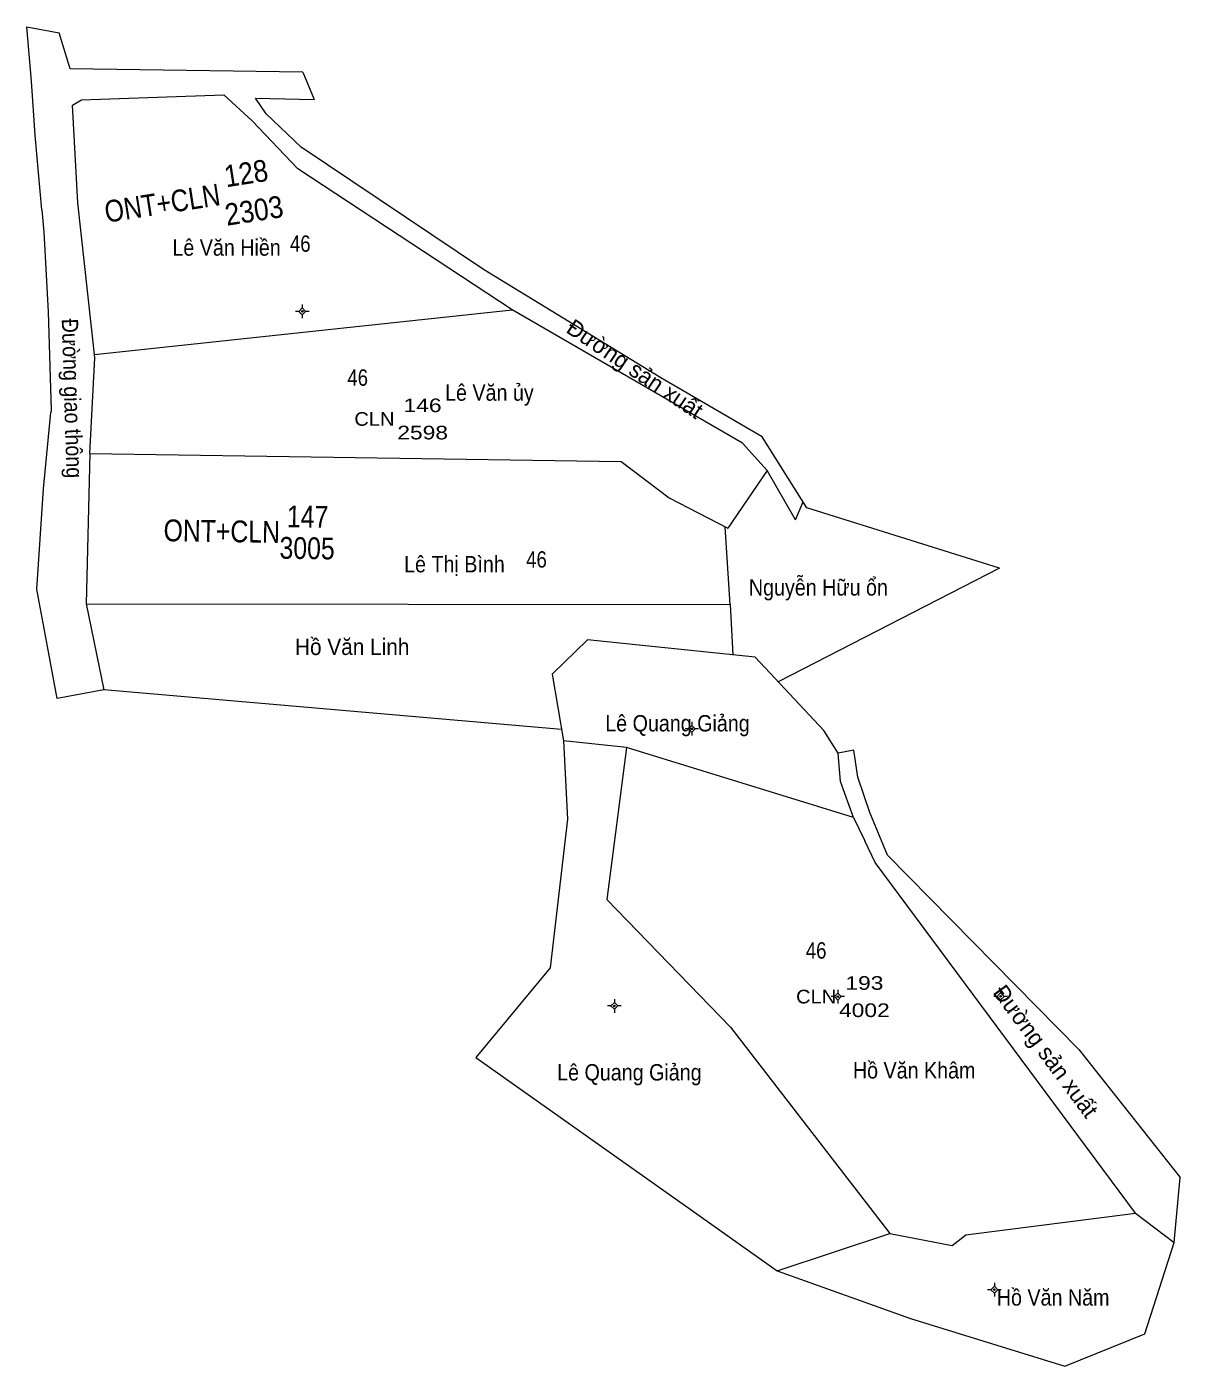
# Model space of a CAD drawing. Header units: metres. Extents: x 534068 to 535224, y 1849208 to 1850221.
# Drawn here: x 534067.9 to 534279.4, y 1849596.1 to 1849841.8 of the extents above; entities that cross this region are included whole.
import ezdxf
from ezdxf.enums import TextEntityAlignment as Align

# ---------------------------------------------------------------- set-up
doc = ezdxf.new("R2010")
doc.units = ezdxf.units.M
doc.header["$LTSCALE"] = 1.2
doc.layers.add('11', color=7, linetype='Continuous', lineweight=13)
doc.layers.add('6', color=7, linetype='Continuous', lineweight=13)
for name, color, linetype in [('2', 7, 'Continuous'), ('3', 7, 'Continuous'), ('4', 7, 'Continuous'), ('5', 7, 'Continuous'), ('63', 7, 'Continuous'), ('7', 7, 'Continuous'), ('8', 7, 'Continuous')]:
    doc.layers.add(name, color=color, linetype=linetype)

msp = doc.modelspace()

# ---------------------------------------------------------------- hatches: boundary and pattern name
at = {"layer": '11'}
for points in [[(534118.56, 1849789.62, 1), (534118.26, 1849789.62, 1)], [(534190.01, 1849713.04, 1), (534189.71, 1849713.04, 1)], [(534216.79, 1849663.9, 1), (534216.49, 1849663.9, 1)], [(534246.65, 1849663.94, 1), (534246.35, 1849663.94, 1)], [(534175.8, 1849662.19, 1), (534175.5, 1849662.19, 1)], [(534245.51, 1849610.12, 1), (534245.21, 1849610.12, 1)]]:
    msp.add_hatch(color=256, dxfattribs=at).paths.add_polyline_path(points)

# ---------------------------------------------------------------- linework, layer by layer
for p, q in [((534118.41, 1849790.87), (534118.41, 1849790.25)), ((534117.79, 1849789.62), (534117.16, 1849789.62)), ((534118.41, 1849788.99), (534118.41, 1849788.37)), ((534119.66, 1849789.62), (534119.03, 1849789.62)), ((534189.23, 1849713.04), (534188.61, 1849713.04)), ((534189.86, 1849714.29), (534189.86, 1849713.67)), ((534189.86, 1849712.41), (534189.86, 1849711.79)), ((534191.11, 1849713.04), (534190.49, 1849713.04)), ((534175.65, 1849663.44), (534175.65, 1849662.81)), ((534216.01, 1849663.9), (534215.39, 1849663.9)), ((534216.64, 1849665.15), (534216.64, 1849664.53)), ((534216.64, 1849663.27), (534216.64, 1849662.65)), ((534217.89, 1849663.9), (534217.27, 1849663.9)), ((534245.87, 1849663.94), (534245.25, 1849663.94)), ((534246.5, 1849665.19), (534246.5, 1849664.57)), ((534246.5, 1849663.31), (534246.5, 1849662.69)), ((534247.75, 1849663.94), (534247.13, 1849663.94)), ((534175.03, 1849662.19), (534174.4, 1849662.19)), ((534175.65, 1849661.57), (534175.65, 1849660.94)), ((534176.9, 1849662.19), (534176.27, 1849662.19)), ((534244.73, 1849610.12), (534244.11, 1849610.12)), ((534245.36, 1849611.37), (534245.36, 1849610.75)), ((534245.36, 1849609.49), (534245.36, 1849608.87)), ((534246.61, 1849610.12), (534245.99, 1849610.12))]:
    msp.add_line(p, q, dxfattribs=at)
for points in [[(534118.41, 1849790.25), (534117.79, 1849789.62), (534118.41, 1849788.99), (534119.03, 1849789.62)], [(534189.86, 1849713.67), (534189.23, 1849713.04), (534189.86, 1849712.41), (534190.49, 1849713.04)], [(534216.64, 1849664.53), (534216.01, 1849663.9), (534216.64, 1849663.27), (534217.27, 1849663.9)], [(534246.5, 1849664.57), (534245.87, 1849663.94), (534246.5, 1849663.31), (534247.13, 1849663.94)], [(534175.65, 1849662.81), (534175.03, 1849662.19), (534175.65, 1849661.57), (534176.27, 1849662.19)], [(534245.36, 1849610.75), (534244.73, 1849610.12), (534245.36, 1849609.49), (534245.99, 1849610.12)]]:
    msp.add_lwpolyline(points, close=True, dxfattribs=at)
for centre in [(534118.41, 1849789.62), (534189.86, 1849713.04), (534216.64, 1849663.9), (534246.5, 1849663.94), (534175.65, 1849662.19), (534245.36, 1849610.12)]:
    msp.add_circle(centre, 0.15, dxfattribs=at)
at = {"layer": '6'}
for p, q in [((534067.88, 1849841.82), (534073.84, 1849840.7)), ((534118.54, 1849833.53), (534120.59, 1849828.49)), ((534156.9, 1849789.89), (534117.57, 1849815.78)), ((534080.31, 1849781.71), (534077.27, 1849809.54)), ((534071.78, 1849789.53), (534072.33, 1849771.47)), ((534080.31, 1849781.71), (534156.9, 1849789.89)), ((534080.31, 1849781.71), (534156.9, 1849789.89)), ((534079.47, 1849763.54), (534078.74, 1849735.95)), ((534079.47, 1849763.54), (534078.74, 1849735.95)), ((534203.66, 1849760.44), (534196.46, 1849749.87)), ((534208.88, 1849751.39), (534203.66, 1849760.44)), ((534208.88, 1849751.39), (534210.3, 1849754.66)), ((534246.29, 1849742.52), (534210.98, 1849753.58)), ((534196.89, 1849735.81), (534195.99, 1849750.11)), ((534246.29, 1849742.52), (534205.72, 1849721.64)), ((534071.09, 1849731.42), (534069.99, 1849737.32)), ((534078.74, 1849735.95), (534196.89, 1849735.81)), ((534078.74, 1849735.95), (534082.03, 1849720.17)), ((534196.89, 1849735.81), (534197.38, 1849726.6)), ((534073.48, 1849718.6), (534071.09, 1849731.42)), ((534082.03, 1849720.17), (534073.48, 1849718.6)), ((534165.98, 1849712.92), (534082.03, 1849720.17)), ((534177.87, 1849709.6), (534166.34, 1849710.8)), ((534219.5, 1849696.76), (534177.87, 1849709.6)), ((534219.58, 1849709.11), (534216.7, 1849708.58)), ((534219.5, 1849696.76), (534221.59, 1849692.45)), ((534260.82, 1849654.22), (534279.44, 1849630.74)), ((534278.33, 1849618.76), (534279.44, 1849630.74)), ((534271.26, 1849624.14), (534278.33, 1849618.76)), ((534205.49, 1849613.58), (534226.16, 1849620.45))]:
    msp.add_line(p, q, dxfattribs=at)
for points in [[(534070.62, 1849808.24), (534069.39, 1849821.93), (534068.73, 1849831.86), (534067.88, 1849841.82)], [(534118.54, 1849833.53), (534075.85, 1849834.12), (534073.84, 1849840.7)], [(534077.27, 1849809.54), (534076.27, 1849827.48), (534077.93, 1849828.45)], [(534077.93, 1849828.45), (534104.05, 1849829.36), (534109.24, 1849824.55), (534117.57, 1849815.78)], [(534210.98, 1849753.58), (534202.78, 1849766.6), (534184.2, 1849777.44), (534151.67, 1849797.28), (534118.21, 1849819.76), (534111.78, 1849825.85), (534109.83, 1849828.73), (534120.59, 1849828.49)], [(534070.62, 1849808.24), (534070.99, 1849804.17), (534071.78, 1849789.53)], [(534071.78, 1849789.53), (534072.33, 1849771.47), (534072.29, 1849771.04)], [(534203.66, 1849760.44), (534199.15, 1849765.43), (534156.9, 1849789.89)], [(534079.47, 1849763.54), (534080.37, 1849781.12), (534080.31, 1849781.71)], [(534069.99, 1849737.32), (534069.74, 1849738.68), (534070.97, 1849757.08), (534072.29, 1849771.04)], [(534079.47, 1849763.54), (534176.88, 1849762.08), (534185.7, 1849755.38), (534196.46, 1849749.87)], [(534216.7, 1849708.58), (534214.06, 1849712.72), (534201.48, 1849726.18), (534170.72, 1849729.33), (534164.26, 1849723.03), (534166.34, 1849710.8)], [(534166.34, 1849710.8), (534167.05, 1849696.45), (534163.9, 1849669.18), (534150.27, 1849652.74), (534189.76, 1849624.77), (534205.49, 1849613.58)], [(534177.87, 1849709.6), (534174.28, 1849681.69), (534196.98, 1849658.28), (534226.16, 1849620.45)], [(534219.5, 1849696.76), (534217.14, 1849703.36), (534216.7, 1849708.58)], [(534260.82, 1849654.22), (534225.77, 1849689.82), (534222.5, 1849697.66), (534220.32, 1849704.18), (534219.58, 1849709.11)], [(534271.26, 1849624.14), (534223.51, 1849688.5), (534221.59, 1849692.45)], [(534226.16, 1849620.45), (534237.64, 1849618.21), (534240.12, 1849620.22), (534271.26, 1849624.14)], [(534205.49, 1849613.58), (534229.95, 1849604.83), (534258.26, 1849596.09), (534272.94, 1849602.04), (534278.33, 1849618.76)]]:
    msp.add_lwpolyline(points, dxfattribs=at)

# ---------------------------------------------------------------- texts
at = {"layer": '2'}
for s, width, p in [('Lê Văn Hiền', 0.9, (534104.525, 1849799.83)), ('Lê Văn ủy', 0.9, (534152.73, 1849773.22)), ('Lê Thị Bình', 0.9, (534146.32, 1849741.74)), ('Nguyễn Hữu ổn', 0.9, (534213.075, 1849737.48)), ('Hồ Văn Linh', 0.95, (534127.565, 1849726.57)), ('Lê Quang Giảng', 0.9, (534187.23, 1849712.55)), ('Lê Quang Giảng', 0.9, (534178.41, 1849648.51)), ('Hồ Văn Khâm', 0.9, (534230.645, 1849648.88)), ('Hồ Văn Năm', 0.9, (534256.135, 1849607.21))]:
    msp.add_text(s, height=3, dxfattribs=dict(at, width=width)).set_placement(p, align=Align.CENTER)
at = {"layer": '3', "width": 0.85}
for rotation, p in [(8.802, (534103.588, 1849809.132)), (359.141, (534114.29, 1849747.138))]:
    msp.add_text('ONT+CLN', height=4, rotation=rotation, dxfattribs=at).set_placement(p, align=Align.RIGHT)
at = {"layer": '3', "width": 1.1}
for p in [(534135.32, 1849768.63), (534216.34, 1849662.65)]:
    msp.add_text('CLN', height=2.5, dxfattribs=at).set_placement(p, align=Align.RIGHT)
at = {"layer": '4'}
for s, height, rotation, width, p in [('128', 3.999, 8.802, 0.9, (534108.404, 1849812.988)), ('147', 4, 359.141, 0.85, (534119.365, 1849749.952))]:
    msp.add_text(s, height=height, rotation=rotation, dxfattribs=dict(at, width=width)).set_placement(p, align=Align.CENTER)
at = {"layer": '4', "width": 1.25}
for s, p in [('146', (534140.475, 1849771.13)), ('193', (534221.515, 1849665.15))]:
    msp.add_text(s, height=2.5, dxfattribs=at).set_placement(p, align=Align.CENTER)
at = {"layer": '5'}
for s, rotation, width, p in [('2303', 8.802, 0.9, (534109.869, 1849806.14)), ('3005', 359.141, 0.85, (534119.27, 1849744.174))]:
    msp.add_text(s, height=4, rotation=rotation, dxfattribs=dict(at, width=width)).set_placement(p, align=Align.CENTER)
at = {"layer": '5', "width": 1.25}
for s, p in [('2598', (534140.49, 1849766.13)), ('4002', (534221.51, 1849660.15))]:
    msp.add_text(s, height=2.5, dxfattribs=at).set_placement(p, align=Align.CENTER)
at = {"layer": '63'}
for p in [(534067.885, 1849841.82), (534118.545, 1849833.53), (534120.595, 1849828.49), (534080.375, 1849781.12), (534218.15, 1849732.95)]:
    msp.add_text('D', height=0.01, dxfattribs=at).set_placement(p, align=Align.CENTER)
at = {"layer": '7', "width": 0.85}
for p in [(534118.04, 1849800.55), (534128.57, 1849775.97), (534161.37, 1849742.61), (534212.66, 1849670.87)]:
    msp.add_text('46', height=3, dxfattribs=at).set_placement(p, align=Align.CENTER)
at = {"layer": '8', "width": 0.9}
msp.add_text('Đường giao thông', height=3, rotation=271.744, dxfattribs=at).set_placement((534074.731, 1849773.606), align=Align.CENTER)
at = {"layer": '8'}
for rotation, p in [(326.105, (534178.608, 1849777.827)), (306.578, (534253.579, 1849652.994))]:
    msp.add_text('Đường sản xuất', height=3, rotation=rotation, dxfattribs=at).set_placement(p, align=Align.CENTER)

doc.saveas('drawing.dxf')
